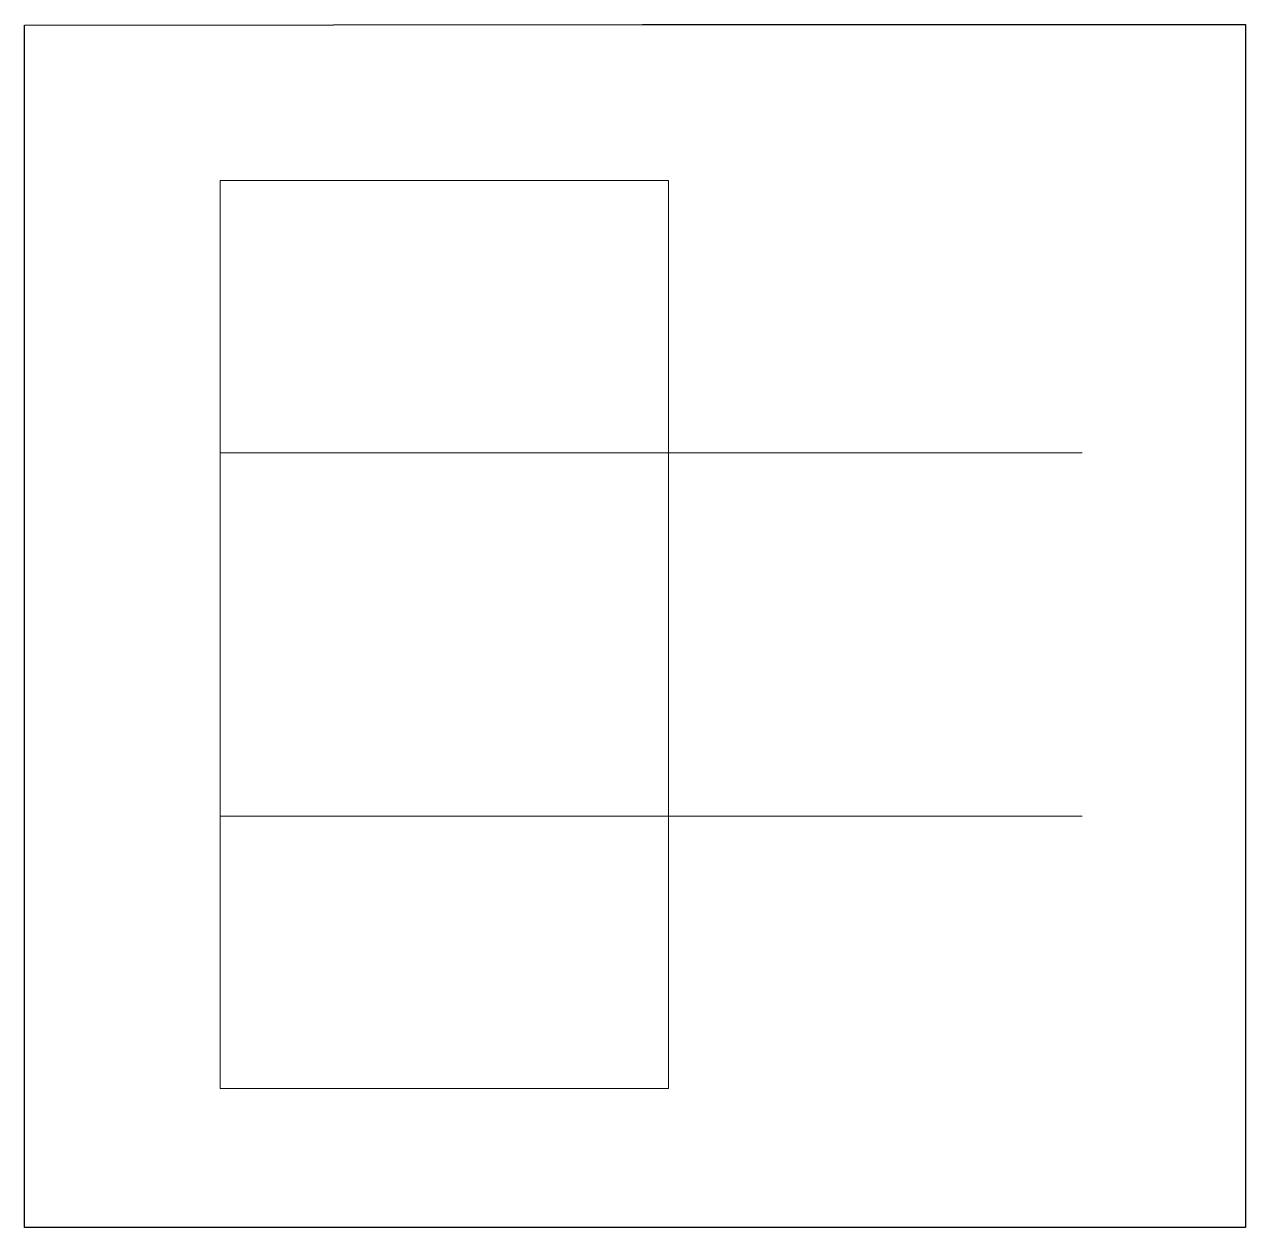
# Model space of a CAD drawing. Header units: inches. Extents: x 37.74 to 41.65, y -237.89 to -234.04.
import ezdxf

# ---------------------------------------------------------------- set-up
doc = ezdxf.new("R2010")
doc.units = ezdxf.units.IN
doc.header["$MEASUREMENT"] = 0
doc.layers.get('0').update_dxf_attribs({"color": 2, "lineweight": 9})

msp = doc.modelspace()

# ---------------------------------------------------------------- linework, layer by layer
at = {"lineweight": 30}
for p, q in [((37.7409, -234.041), (39.7199, -234.0387)), ((39.7199, -234.0387), (41.6513, -234.0387)), ((41.6513, -234.0387), (41.6513, -237.8907)), ((37.7409, -237.8907), (37.7409, -234.041)), ((41.6513, -237.8907), (37.7409, -237.8907))]:
    msp.add_line(p, q, dxfattribs=at)
for p, q in [((38.3674, -234.5387), (39.8034, -234.5387)), ((38.3674, -237.4457), (38.3674, -234.5387)), ((39.8034, -237.4457), (39.8034, -234.5387)), ((41.128, -235.4108), (38.3674, -235.4108)), ((41.128, -236.5736), (38.3674, -236.5736)), ((39.8034, -237.4457), (38.3674, -237.4457))]:
    msp.add_line(p, q)

doc.saveas('drawing.dxf')
